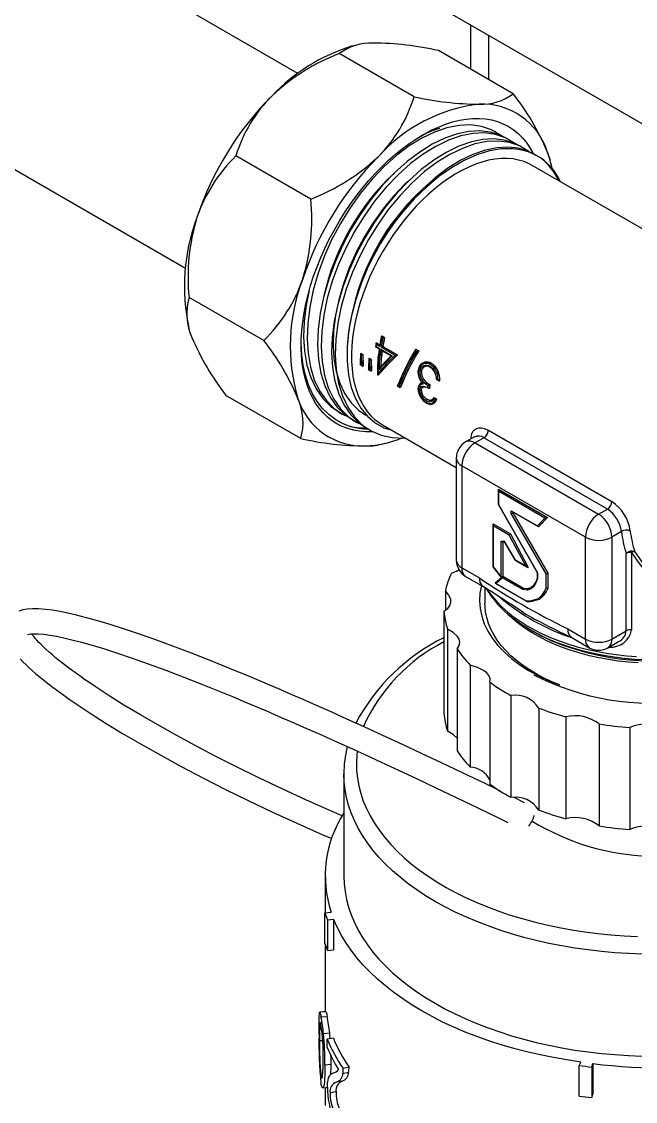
# Model space of a CAD drawing. Header units: millimetres. Extents: x 75 to 2075, y 25 to 1460.
# Drawn here: x 1497 to 1567.2, y 982.8 to 1106.4 of the extents above; entities that cross this region are included whole.
import ezdxf

# ---------------------------------------------------------------- set-up
doc = ezdxf.new("R2010")
doc.units = ezdxf.units.MM
doc.header["$LTSCALE"] = 5

msp = doc.modelspace()

# ---------------------------------------------------------------- linework, layer by layer
at = {"color": 7, "linetype": 'Continuous', "lineweight": 25}
for p, q in [((1528.627, 1100.456), (1492.688, 1121.204)), ((1521.776, 1121.372), (1581.352, 1086.979)), ((1548.384, 1106.011), (1548.384, 1100.954)), ((1535.175, 1103.664), (1534.776, 1103.56)), ((1550.476, 1099.746), (1550.476, 1104.804)), ((1541.918, 1097.787), (1533.363, 1102.726)), ((1553.264, 1098.137), (1544.709, 1103.075)), ((1479.831, 1098.934), (1515.771, 1078.186)), ((1551.256, 1093.759), (1551.178, 1093.804)), ((1552.859, 1092.833), (1552.458, 1093.065)), ((1554.463, 1091.908), (1554.062, 1092.139)), ((1530.098, 1086.083), (1521.543, 1091.022)), ((1556.066, 1090.982), (1555.666, 1091.213)), ((1557.506, 1090.438), (1557.485, 1090.514)), ((1597.624, 1065.574), (1555.444, 1089.924)), ((1524.729, 1069.881), (1516.174, 1074.82)), ((1516.159, 1071.31), (1516.18, 1071.231)), ((1538.332, 1070.144), (1538.197, 1070.223)), ((1538.218, 1070.413), (1538.227, 1070.416)), ((1538.218, 1070.413), (1538.218, 1070.413)), ((1538.218, 1070.413), (1538.535, 1070.23)), ((1538.227, 1070.416), (1538.545, 1070.232)), ((1538.535, 1070.23), (1538.545, 1070.232)), ((1538.535, 1070.23), (1538.535, 1070.23)), ((1537.574, 1069.561), (1537.512, 1069.163)), ((1537.513, 1069.161), (1537.921, 1068.925)), ((1537.562, 1069.197), (1537.97, 1068.961)), ((1538.005, 1069.188), (1537.597, 1069.424)), ((1537.614, 1069.62), (1537.624, 1069.624)), ((1537.614, 1069.62), (1537.614, 1069.62)), ((1537.614, 1069.62), (1537.996, 1069.4)), ((1537.624, 1069.624), (1537.997, 1069.408)), ((1539.736, 1068.189), (1538.141, 1069.11)), ((1538.34, 1069.202), (1538.349, 1069.205)), ((1538.34, 1069.202), (1540.017, 1068.234)), ((1538.349, 1069.205), (1540.026, 1068.237)), ((1535.878, 1068.17), (1535.831, 1068.197)), ((1535.841, 1068.401), (1535.851, 1068.406)), ((1535.841, 1068.401), (1536.062, 1068.274)), ((1535.851, 1068.406), (1536.071, 1068.279)), ((1536.061, 1068.274), (1536.071, 1068.279)), ((1536.071, 1068.279), (1536.095, 1066.982)), ((1536.791, 1067.853), (1536.801, 1067.858)), ((1536.791, 1067.853), (1537.013, 1067.724)), ((1536.801, 1067.858), (1537.023, 1067.729)), ((1538.106, 1068.883), (1539.423, 1068.123)), ((1538.205, 1068.761), (1539.306, 1068.125)), ((1540.017, 1068.234), (1540.026, 1068.237)), ((1542.199, 1068.634), (1542.058, 1068.715)), ((1542.109, 1068.886), (1542.118, 1068.888)), ((1542.109, 1068.886), (1542.443, 1068.693)), ((1542.118, 1068.888), (1542.453, 1068.695)), ((1542.443, 1068.693), (1542.453, 1068.695)), ((1535.731, 1067.135), (1535.99, 1066.986)), ((1535.77, 1067.154), (1535.897, 1067.081)), ((1536.085, 1066.976), (1536.095, 1066.982)), ((1536.683, 1066.586), (1536.942, 1066.436)), ((1536.722, 1066.605), (1536.849, 1066.531)), ((1536.83, 1067.62), (1536.781, 1067.648)), ((1537.013, 1067.724), (1537.023, 1067.729)), ((1537.023, 1067.729), (1537.047, 1066.433)), ((1543.908, 1067.258), (1543.918, 1067.26)), ((1537.037, 1066.427), (1537.047, 1066.433)), ((1537.827, 1065.971), (1537.837, 1065.977)), ((1542.741, 1066.383), (1542.751, 1066.386)), ((1544.487, 1065.442), (1544.773, 1065.277)), ((1544.518, 1065.492), (1544.655, 1065.412)), ((1540.003, 1064.669), (1540.277, 1064.511)), ((1540.065, 1064.675), (1540.206, 1064.594)), ((1540.363, 1064.507), (1540.373, 1064.513)), ((1542.716, 1064.223), (1542.726, 1064.228)), ((1543.667, 1064.392), (1543.677, 1064.397)), ((1543.709, 1064.833), (1543.719, 1064.837)), ((1544.839, 1065.264), (1544.849, 1065.267)), ((1528.955, 1058.672), (1520.4, 1063.611)), ((1543.411, 1063.163), (1543.421, 1063.168)), ((1544.27, 1063.103), (1544.13, 1063.184)), ((1544.166, 1063.373), (1544.176, 1063.379)), ((1544.167, 1063.374), (1544.484, 1063.19)), ((1544.176, 1063.379), (1544.494, 1063.195)), ((1544.484, 1063.19), (1544.494, 1063.195)), ((1533.288, 1061.708), (1533.689, 1061.477)), ((1534.891, 1060.783), (1535.292, 1060.551)), ((1536.495, 1059.857), (1536.896, 1059.625)), ((1538.303, 1060.231), (1546.746, 1055.356)), ((1550.414, 1059.609), (1564.556, 1051.445)), ((1538.488, 1058.083), (1538.889, 1058.188)), ((1548.83, 1058.859), (1547.818, 1058.275)), ((1549.909, 1058.758), (1548.889, 1058.169)), ((1548.889, 1058.169), (1563.031, 1050.005)), ((1564.051, 1050.594), (1549.909, 1058.758)), ((1546.746, 1056.419), (1546.746, 1044.754)), ((1561.516, 1047.38), (1547.374, 1055.544)), ((1547.374, 1055.544), (1547.374, 1043.879)), ((1551.524, 1052.769), (1551.524, 1051.16)), ((1551.562, 1052.853), (1551.572, 1052.858)), ((1551.562, 1052.853), (1557.157, 1049.623)), ((1556.891, 1049.566), (1551.562, 1052.643)), ((1551.562, 1052.643), (1551.562, 1051.138)), ((1551.572, 1052.858), (1557.167, 1049.628)), ((1551.526, 1051.153), (1556.007, 1043.324)), ((1551.562, 1051.138), (1556.043, 1043.309)), ((1563.031, 1050.005), (1564.051, 1050.594)), ((1553.042, 1050.398), (1556.044, 1048.665)), ((1553.042, 1050.105), (1553.042, 1050.398)), ((1557.027, 1043.203), (1553.042, 1050.105)), ((1553.133, 1050.302), (1556.104, 1048.587)), ((1553.224, 1050.25), (1553.224, 1050.149)), ((1553.224, 1050.149), (1553.234, 1050.154)), ((1553.224, 1050.149), (1557.209, 1043.247)), ((1553.234, 1050.244), (1553.234, 1050.154)), ((1553.234, 1050.154), (1557.219, 1043.252)), ((1556.044, 1048.665), (1556.891, 1049.566)), ((1557.157, 1049.623), (1556.182, 1048.585)), ((1557.167, 1049.628), (1556.193, 1048.591)), ((1557.157, 1049.623), (1557.167, 1049.628)), ((1550.928, 1048.814), (1550.928, 1043.983)), ((1550.965, 1048.897), (1550.975, 1048.903)), ((1550.965, 1048.897), (1552.94, 1047.757)), ((1550.965, 1048.687), (1550.965, 1043.972)), ((1552.808, 1047.623), (1550.965, 1048.687)), ((1550.975, 1048.903), (1552.95, 1047.763)), ((1556.182, 1048.585), (1556.193, 1048.591)), ((1565.648, 1048.016), (1564.546, 1047.38)), ((1551.895, 1046.922), (1552.184, 1046.98)), ((1551.895, 1042.801), (1551.895, 1046.922)), ((1552.05, 1046.856), (1552.21, 1046.888)), ((1552.076, 1046.861), (1552.076, 1042.906)), ((1552.087, 1046.863), (1552.087, 1042.912)), ((1552.184, 1046.98), (1553.438, 1044.807)), ((1552.194, 1046.915), (1553.433, 1044.769)), ((1554.684, 1044.088), (1552.808, 1047.623)), ((1552.94, 1047.757), (1552.95, 1047.763)), ((1552.94, 1047.757), (1554.976, 1043.919)), ((1552.95, 1047.763), (1554.986, 1043.925)), ((1561.516, 1035.715), (1561.516, 1047.38)), ((1564.546, 1047.38), (1564.546, 1035.715)), ((1566.188, 1036.663), (1566.188, 1045.524)), ((1566.791, 1045.641), (1566.791, 1036.78)), ((1553.438, 1044.807), (1554.684, 1044.088)), ((1553.438, 1044.764), (1554.853, 1043.947)), ((1547.374, 1043.879), (1549.383, 1042.719)), ((1550.929, 1043.978), (1551.928, 1042.712)), ((1550.965, 1043.972), (1551.991, 1042.672)), ((1554.976, 1043.919), (1554.986, 1043.925)), ((1556.005, 1043.327), (1556.005, 1042.77)), ((1556.043, 1043.309), (1556.043, 1042.707)), ((1557.027, 1041.569), (1557.027, 1043.203)), ((1557.209, 1043.247), (1557.219, 1043.252)), ((1557.209, 1043.247), (1557.209, 1041.548)), ((1557.219, 1043.252), (1557.219, 1041.553)), ((1547.818, 1042.898), (1549.827, 1041.738)), ((1551.904, 1042.742), (1551.2, 1042.135)), ((1551.203, 1042.105), (1554.771, 1040.045)), ((1551.991, 1042.672), (1551.31, 1042.086)), ((1551.31, 1042.086), (1554.729, 1040.112)), ((1554.342, 1041.388), (1551.895, 1042.801)), ((1552.076, 1042.906), (1552.087, 1042.912)), ((1552.076, 1042.906), (1554.415, 1041.556)), ((1552.087, 1042.912), (1554.425, 1041.562)), ((1555.604, 1041.863), (1555.312, 1041.612)), ((1555.875, 1042.329), (1555.597, 1041.851)), ((1555.903, 1042.226), (1555.614, 1041.727)), ((1556.005, 1042.778), (1555.872, 1042.321)), ((1556.043, 1042.707), (1555.903, 1042.226)), ((1545.498, 1041.241), (1545.498, 1039.025)), ((1550.026, 1041.625), (1550.026, 1039.797)), ((1554.872, 1041.331), (1554.342, 1041.388)), ((1554.415, 1041.556), (1554.425, 1041.562)), ((1554.415, 1041.556), (1554.917, 1041.502)), ((1554.425, 1041.562), (1554.927, 1041.508)), ((1555.298, 1041.456), (1554.872, 1041.331)), ((1554.917, 1041.502), (1555.322, 1041.62)), ((1554.917, 1041.502), (1554.927, 1041.508)), ((1554.927, 1041.508), (1555.327, 1041.624)), ((1555.614, 1041.727), (1555.298, 1041.456)), ((1556.148, 1040.372), (1556.371, 1040.58)), ((1556.371, 1040.58), (1556.515, 1040.713)), ((1556.515, 1040.713), (1556.677, 1040.941)), ((1556.681, 1040.663), (1556.534, 1040.527)), ((1556.691, 1040.669), (1556.544, 1040.533)), ((1556.677, 1040.941), (1556.852, 1041.185)), ((1556.847, 1040.895), (1556.681, 1040.663)), ((1556.681, 1040.663), (1556.691, 1040.669)), ((1556.857, 1040.901), (1556.691, 1040.669)), ((1557.024, 1041.143), (1556.847, 1040.895)), ((1556.847, 1040.895), (1556.857, 1040.901)), ((1556.852, 1041.185), (1557.027, 1041.569)), ((1557.034, 1041.149), (1556.857, 1040.901)), ((1557.209, 1041.548), (1557.024, 1041.143)), ((1557.024, 1041.143), (1557.034, 1041.149)), ((1557.219, 1041.553), (1557.034, 1041.149)), ((1557.209, 1041.548), (1557.219, 1041.553)), ((1554.729, 1040.112), (1554.913, 1040.111)), ((1554.802, 1040.036), (1555.003, 1040.035)), ((1554.913, 1040.111), (1555.108, 1040.109)), ((1555.003, 1040.035), (1555.203, 1040.033)), ((1555.108, 1040.109), (1555.318, 1040.149)), ((1555.218, 1040.035), (1555.432, 1040.075)), ((1555.318, 1040.149), (1555.512, 1040.186)), ((1555.432, 1040.075), (1555.629, 1040.112)), ((1555.512, 1040.186), (1556.148, 1040.372)), ((1555.637, 1040.114), (1556.285, 1040.304)), ((1556.534, 1040.527), (1556.304, 1040.312)), ((1556.304, 1040.312), (1556.314, 1040.318)), ((1556.544, 1040.533), (1556.314, 1040.318)), ((1556.534, 1040.527), (1556.544, 1040.533)), ((1545.334, 1038.904), (1545.334, 1027.239)), ((1545.749, 1036.857), (1545.749, 1025.192)), ((1559.507, 1036.875), (1561.516, 1035.715)), ((1555.196, 1036.797), (1555.608, 1036.559)), ((1559.951, 1035.894), (1561.96, 1034.734)), ((1564.546, 1035.715), (1566.188, 1036.663)), ((1546.844, 1034.605), (1546.844, 1022.94)), ((1564.102, 1034.734), (1565.316, 1035.435)), ((1548.335, 1032.732), (1548.335, 1021.067)), ((1550.582, 1030.786), (1550.582, 1019.121)), ((1553.002, 1029.271), (1553.002, 1017.606)), ((1556.18, 1027.82), (1556.18, 1016.155)), ((1559.293, 1026.811), (1559.293, 1015.146)), ((1563.093, 1025.999), (1563.093, 1014.334)), ((1566.593, 1025.594), (1566.593, 1013.929)), ((1533.883, 1020.259), (1533.883, 1008.595)), ((1554.567, 1016.978), (1553.358, 1017.569)), ((1531.74, 1008.595), (1531.74, 1004.391)), ((1531.72, 1004.389), (1532.421, 1004.467)), ((1531.72, 1000.889), (1531.72, 1004.389)), ((1532.022, 1003.567), (1532.718, 1003.66)), ((1532.022, 1003.567), (1532.022, 1000.067)), ((1532.718, 1003.66), (1532.718, 1000.161)), ((1531.74, 1000.83), (1531.74, 993.056)), ((1532.022, 1000.067), (1532.718, 1000.161)), ((1531.269, 992.483), (1531.979, 992.529)), ((1531.559, 990.568), (1532.264, 990.637)), ((1532.688, 990.025), (1531.991, 989.934)), ((1531.991, 988.973), (1531.991, 989.934)), ((1531.472, 989.737), (1531.109, 989.724)), ((1531.72, 986.984), (1532.422, 987.062)), ((1534.478, 986.725), (1533.815, 986.571)), ((1560.816, 986.912), (1560.979, 987.314)), ((1560.816, 983.413), (1560.816, 986.912)), ((1562.239, 986.737), (1562.376, 987.141)), ((1562.239, 986.737), (1562.239, 983.237)), ((1562.376, 987.141), (1562.376, 983.642)), ((1531.46, 985.766), (1531.27, 985.754)), ((1533.704, 985.136), (1533.027, 985.004)), ((1534.432, 986.124), (1533.768, 985.972)), ((1531.74, 984.379), (1531.74, 982.349)), ((1532.997, 983.887), (1532.306, 983.781)), ((1562.239, 983.237), (1562.376, 983.642))]:
    msp.add_line(p, q, dxfattribs=at)
at = {"color": 7, "linetype": 'Continuous', "lineweight": 25, "flags": 128}
for points in [[(1538.217, 1089.778), (1539, 1090.523), (1539.796, 1091.223), (1540.604, 1091.873), (1541.419, 1092.473), (1542.24, 1093.019), (1543.063, 1093.511), (1543.886, 1093.946), (1544.705, 1094.323), (1545.517, 1094.64), (1546.321, 1094.897), (1547.112, 1095.092), (1547.889, 1095.225), (1548.648, 1095.295), (1549.386, 1095.302), (1550.102, 1095.246), (1550.793, 1095.128), (1551.456, 1094.947), (1552.089, 1094.704), (1552.689, 1094.401), (1553.255, 1094.037), (1553.785, 1093.616), (1554.277, 1093.137), (1554.728, 1092.602), (1555.138, 1092.015), (1555.505, 1091.376), (1555.553, 1091.281)], [(1551.84, 1093.362), (1551.768, 1093.426), (1550.766, 1094.012), (1549.64, 1094.396), (1548.4, 1094.566), (1547.068, 1094.511), (1545.671, 1094.231), (1544.238, 1093.734), (1542.796, 1093.036), (1541.363, 1092.151), (1539.921, 1091.066), (1538.494, 1089.79), (1537.112, 1088.344), (1535.803, 1086.757), (1534.591, 1085.062), (1533.498, 1083.296), (1532.526, 1081.47), (1531.669, 1079.563), (1530.947, 1077.609), (1530.379, 1075.646), (1529.977, 1073.713), (1529.745, 1071.849), (1529.682, 1070.088), (1529.784, 1068.425), (1530.058, 1066.852), (1530.504, 1065.404), (1531.116, 1064.115), (1531.883, 1063.009), (1532.787, 1062.105), (1533.803, 1061.412), (1534.306, 1061.195)], [(1552.449, 1093.048), (1551.718, 1093.425), (1550.633, 1093.747), (1549.452, 1093.877), (1548.191, 1093.806), (1546.874, 1093.537), (1545.44, 1093.039), (1543.999, 1092.341), (1542.566, 1091.457), (1541.124, 1090.372), (1539.697, 1089.096), (1538.315, 1087.65), (1537.006, 1086.063), (1535.794, 1084.367), (1534.701, 1082.601), (1533.729, 1080.775), (1532.872, 1078.869), (1532.15, 1076.914), (1531.582, 1074.951), (1531.18, 1073.019), (1530.948, 1071.155), (1530.884, 1069.394), (1530.987, 1067.73), (1531.26, 1066.157), (1531.706, 1064.71), (1532.319, 1063.421), (1533.086, 1062.315), (1533.989, 1061.411), (1534.897, 1060.792)], [(1553.444, 1092.436), (1553.372, 1092.501), (1552.37, 1093.086), (1551.243, 1093.47), (1550.003, 1093.64), (1548.672, 1093.585), (1547.275, 1093.305), (1545.841, 1092.808), (1544.4, 1092.11), (1542.967, 1091.225), (1541.525, 1090.14), (1540.098, 1088.864), (1538.716, 1087.419), (1537.406, 1085.831), (1536.195, 1084.136), (1535.102, 1082.37), (1534.13, 1080.544), (1533.273, 1078.637), (1532.551, 1076.683), (1531.983, 1074.72), (1531.58, 1072.788), (1531.348, 1070.924), (1531.285, 1069.162), (1531.388, 1067.499), (1531.661, 1065.926), (1532.107, 1064.479), (1532.72, 1063.189), (1533.487, 1062.083), (1534.39, 1061.179), (1535.407, 1060.487), (1535.91, 1060.269)], [(1554.053, 1092.122), (1553.321, 1092.499), (1552.237, 1092.821), (1551.055, 1092.951), (1549.795, 1092.881), (1548.478, 1092.611), (1547.044, 1092.114), (1545.603, 1091.416), (1544.17, 1090.531), (1542.728, 1089.446), (1541.301, 1088.17), (1539.919, 1086.724), (1538.609, 1085.137), (1537.398, 1083.442), (1536.305, 1081.675), (1535.333, 1079.85), (1534.475, 1077.943), (1533.754, 1075.989), (1533.186, 1074.026), (1532.783, 1072.093), (1532.551, 1070.229), (1532.488, 1068.468), (1532.59, 1066.805), (1532.864, 1065.231), (1533.31, 1063.784), (1533.923, 1062.495), (1534.69, 1061.389), (1535.593, 1060.485), (1536.501, 1059.866)], [(1555.047, 1091.51), (1554.975, 1091.575), (1553.973, 1092.16), (1552.847, 1092.544), (1551.607, 1092.714), (1550.276, 1092.659), (1548.879, 1092.379), (1547.445, 1091.882), (1546.004, 1091.184), (1544.571, 1090.3), (1543.128, 1089.214), (1541.702, 1087.939), (1540.319, 1086.493), (1539.01, 1084.905), (1537.799, 1083.21), (1536.705, 1081.444), (1535.734, 1079.618), (1534.876, 1077.711), (1534.155, 1075.757), (1533.587, 1073.794), (1533.184, 1071.862), (1532.952, 1069.998), (1532.889, 1068.237), (1532.991, 1066.573), (1533.265, 1065), (1533.711, 1063.553), (1534.324, 1062.264), (1535.091, 1061.158), (1535.994, 1060.254), (1537.01, 1059.561), (1538.147, 1059.07), (1539.406, 1058.786), (1540.767, 1058.723), (1540.891, 1058.737)], [(1555.656, 1091.197), (1554.925, 1091.574), (1553.841, 1091.896), (1552.659, 1092.025), (1551.398, 1091.955), (1550.081, 1091.685), (1548.648, 1091.188), (1547.206, 1090.49), (1545.773, 1089.605), (1544.331, 1088.52), (1542.904, 1087.244), (1541.522, 1085.799), (1540.213, 1084.211), (1539.001, 1082.516), (1538.026, 1080.953)], [(1556.384, 1090.785), (1555.82, 1091.117), (1555.007, 1091.468), (1554.137, 1091.706), (1553.218, 1091.829), (1551.907, 1091.81), (1550.528, 1091.58), (1549.108, 1091.144), (1547.66, 1090.503), (1546.197, 1089.665), (1544.747, 1088.647), (1543.324, 1087.456), (1541.941, 1086.106), (1540.625, 1084.621), (1539.709, 1083.453), (1538.839, 1082.226), (1538.026, 1080.953)], [(1557.483, 1090.513), (1557.469, 1090.572), (1557.161, 1091.503)], [(1555.444, 1089.924), (1555.082, 1090.116), (1554.497, 1090.361), (1553.882, 1090.544), (1553.238, 1090.665), (1552.568, 1090.722), (1551.875, 1090.715), (1551.162, 1090.646), (1550.432, 1090.513), (1549.687, 1090.317), (1548.93, 1090.06), (1548.166, 1089.741), (1547.396, 1089.364), (1546.624, 1088.928), (1545.852, 1088.436), (1545.086, 1087.89), (1544.326, 1087.292), (1543.577, 1086.644), (1542.841, 1085.95), (1542.121, 1085.211), (1541.421, 1084.431), (1540.742, 1083.614), (1540.089, 1082.761), (1539.463, 1081.878), (1538.868, 1080.967), (1538.304, 1080.032), (1537.776, 1079.076), (1537.284, 1078.105), (1536.832, 1077.121), (1536.42, 1076.13), (1536.05, 1075.133), (1535.725, 1074.137), (1535.444, 1073.144), (1535.21, 1072.16), (1535.024, 1071.187), (1534.885, 1070.229), (1534.795, 1069.292), (1534.754, 1068.378), (1534.762, 1067.491), (1534.82, 1066.635), (1534.926, 1065.813), (1535.081, 1065.029), (1535.283, 1064.286), (1535.533, 1063.586), (1535.829, 1062.933), (1536.169, 1062.329), (1536.553, 1061.777), (1536.979, 1061.279), (1537.444, 1060.837), (1537.949, 1060.453), (1538.303, 1060.231)], [(1537.193, 1059.458), (1537.139, 1059.455), (1536.4, 1059.448), (1535.684, 1059.504), (1534.993, 1059.622), (1534.33, 1059.803), (1533.698, 1060.046), (1533.097, 1060.349), (1532.531, 1060.713), (1532.001, 1061.134), (1531.51, 1061.613), (1531.058, 1062.147), (1530.648, 1062.735), (1530.282, 1063.374), (1529.959, 1064.063), (1529.682, 1064.798), (1529.451, 1065.577), (1529.267, 1066.398), (1529.132, 1067.257), (1529.044, 1068.152), (1529.006, 1069.079), (1529.016, 1070.035), (1529.075, 1071.017), (1529.182, 1072.022), (1529.338, 1073.045), (1529.541, 1074.084), (1529.791, 1075.134), (1530.087, 1076.192), (1530.428, 1077.254), (1530.813, 1078.316), (1531.24, 1079.375), (1531.708, 1080.427), (1532.216, 1081.469), (1532.761, 1082.496), (1533.341, 1083.505), (1533.955, 1084.492), (1534.601, 1085.455), (1535.276, 1086.389), (1535.977, 1087.292), (1536.703, 1088.159), (1537.45, 1088.989), (1538.217, 1089.778)], [(1541.265, 1088.132), (1540.857, 1087.766), (1539.569, 1086.416), (1538.349, 1084.934), (1537.22, 1083.351), (1536.202, 1081.701), (1535.297, 1079.996), (1534.499, 1078.216), (1533.828, 1076.391), (1533.3, 1074.558), (1532.926, 1072.754), (1532.711, 1071.013), (1532.654, 1069.369), (1532.752, 1067.815), (1533.009, 1066.346), (1533.427, 1064.994), (1534.001, 1063.79), (1534.719, 1062.757), (1535.564, 1061.912), (1536.412, 1061.334)], [(1538.026, 1080.953), (1537.299, 1079.628), (1536.639, 1078.275), (1535.869, 1076.43), (1535.238, 1074.57), (1534.756, 1072.729), (1534.43, 1070.926), (1534.263, 1069.176), (1534.256, 1067.514), (1534.416, 1065.958), (1534.738, 1064.523), (1535.218, 1063.238), (1535.834, 1062.145), (1536.588, 1061.215), (1537.466, 1060.467), (1538.464, 1059.911), (1539.359, 1059.621)], [(1529.92, 1075.597), (1529.576, 1073.945), (1529.344, 1072.081), (1529.281, 1070.32), (1529.383, 1068.656), (1529.657, 1067.083), (1530.103, 1065.636), (1530.715, 1064.346), (1531.483, 1063.241), (1532.386, 1062.337), (1533.294, 1061.718)], [(1538.178, 1070.361), (1538.086, 1069.909), (1537.983, 1069.326)], [(1538.197, 1070.223), (1538.196, 1070.225), (1538.179, 1070.281), (1538.175, 1070.342), (1538.183, 1070.38), (1538.197, 1070.401), (1538.218, 1070.413)], [(1536.729, 1059.722), (1536.142, 1059.751), (1535.404, 1059.855), (1534.694, 1060.027), (1533.79, 1060.363), (1532.95, 1060.817), (1532.156, 1061.404), (1531.442, 1062.108), (1530.829, 1062.9), (1530.299, 1063.795), (1529.844, 1064.815), (1529.485, 1065.929), (1529.232, 1067.081), (1529.072, 1068.303), (1529.01, 1069.533)], [(1537.597, 1069.424), (1537.596, 1069.426), (1537.578, 1069.482), (1537.572, 1069.544), (1537.58, 1069.584), (1537.593, 1069.607), (1537.614, 1069.62)], [(1535.841, 1068.401), (1535.82, 1068.383), (1535.806, 1068.357), (1535.8, 1068.314), (1535.81, 1068.251), (1535.83, 1068.199), (1535.831, 1068.197)], [(1536.791, 1067.853), (1536.77, 1067.835), (1536.756, 1067.809), (1536.75, 1067.766), (1536.759, 1067.703), (1536.78, 1067.651), (1536.781, 1067.648)], [(1540.026, 1068.237), (1538.85, 1067.069), (1537.837, 1065.977)], [(1542.058, 1068.715), (1542.057, 1068.718), (1542.051, 1068.777), (1542.056, 1068.821), (1542.068, 1068.853), (1542.085, 1068.875), (1542.109, 1068.886)], [(1535.732, 1067.136), (1535.731, 1067.135), (1535.744, 1067.141), (1535.769, 1067.154), (1535.77, 1067.154)], [(1535.897, 1067.081), (1535.899, 1067.079), (1535.936, 1067.029), (1535.988, 1066.987), (1536.029, 1066.97), (1536.058, 1066.968), (1536.085, 1066.976)], [(1536.684, 1066.587), (1536.683, 1066.586), (1536.695, 1066.591), (1536.721, 1066.604), (1536.722, 1066.605)], [(1536.849, 1066.531), (1536.851, 1066.529), (1536.888, 1066.48), (1536.939, 1066.438), (1536.981, 1066.42), (1537.01, 1066.418), (1537.037, 1066.427)], [(1543.177, 1066.919), (1542.951, 1066.801), (1542.815, 1066.624), (1542.741, 1066.383), (1542.741, 1066.383), (1542.741, 1066.383)], [(1543.11, 1067.398), (1543.201, 1067.423), (1543.419, 1067.427), (1543.648, 1067.377), (1543.854, 1067.286), (1543.908, 1067.258), (1543.908, 1067.258), (1543.908, 1067.258)], [(1543.211, 1066.932), (1543.202, 1066.932), (1543.177, 1066.919)], [(1543.766, 1066.807), (1543.751, 1066.818), (1543.74, 1066.85), (1543.743, 1066.892)], [(1542.42, 1066.447), (1542.392, 1066.468), (1542.381, 1066.491), (1542.384, 1066.497)], [(1542.515, 1065.623), (1542.492, 1065.615), (1542.487, 1065.614)], [(1544.31, 1066.216), (1544.316, 1066.227), (1544.338, 1066.245)], [(1544.518, 1065.492), (1544.516, 1065.49), (1544.513, 1065.487), (1544.491, 1065.464), (1544.484, 1065.449), (1544.487, 1065.443)], [(1540.029, 1064.7), (1540.011, 1064.688), (1540.002, 1064.679), (1540.001, 1064.671), (1540.021, 1064.668), (1540.063, 1064.675), (1540.065, 1064.675)], [(1540.363, 1064.507), (1540.334, 1064.497), (1540.303, 1064.5), (1540.272, 1064.514), (1540.239, 1064.542), (1540.207, 1064.591), (1540.206, 1064.594)], [(1542.399, 1064.313), (1542.371, 1064.335), (1542.362, 1064.361), (1542.363, 1064.364)], [(1542.535, 1064.234), (1542.597, 1064.468), (1542.743, 1064.611), (1542.968, 1064.658), (1543.386, 1064.562), (1543.495, 1064.51)], [(1542.908, 1064.543), (1542.89, 1064.539), (1542.767, 1064.42), (1542.72, 1064.261), (1542.716, 1064.223), (1542.716, 1064.223), (1542.716, 1064.223)], [(1542.725, 1064.987), (1542.795, 1065.022), (1542.857, 1065.039), (1542.872, 1065.042), (1542.872, 1065.042), (1542.872, 1065.042)], [(1542.728, 1064.995), (1542.786, 1065.021), (1542.882, 1065.047)], [(1543.667, 1064.392), (1543.64, 1064.387), (1543.612, 1064.393), (1543.573, 1064.414), (1543.527, 1064.46), (1543.496, 1064.508), (1543.495, 1064.51)], [(1543.324, 1062.794), (1543.552, 1062.69), (1543.828, 1062.66), (1544.055, 1062.759), (1544.221, 1062.983), (1544.27, 1063.103)], [(1543.411, 1063.163), (1543.411, 1063.163), (1543.65, 1063.063), (1543.862, 1063.062), (1543.925, 1063.102)], [(1543.421, 1063.168), (1543.664, 1063.068), (1543.883, 1063.071), (1543.933, 1063.106)], [(1544.494, 1063.195), (1544.352, 1062.853), (1544.158, 1062.678)], [(1543.324, 1062.794), (1543.332, 1062.757), (1543.353, 1062.735)], [(1544.129, 1062.652), (1544.118, 1062.642), (1544.1, 1062.64)], [(1548.47, 1058.651), (1548.465, 1058.916), (1548.523, 1059.215), (1548.644, 1059.469), (1548.821, 1059.669), (1549.05, 1059.807), (1549.319, 1059.88), (1549.624, 1059.883), (1549.949, 1059.816), (1550.414, 1059.609)], [(1546.199, 1043.261), (1546.777, 1043.488), (1547.072, 1043.674)], [(1549.625, 1041.855), (1549.622, 1041.846), (1549.457, 1040.967), (1549.408, 1040.089), (1549.473, 1039.206), (1549.653, 1038.334), (1549.951, 1037.467), (1550.36, 1036.62), (1550.884, 1035.79), (1551.512, 1034.99), (1552.249, 1034.215), (1553.081, 1033.479), (1554.014, 1032.779), (1555.012, 1032.137), (1556.098, 1031.536), (1557.281, 1030.976), (1558.546, 1030.469)], [(1551.895, 1042.801), (1551.912, 1042.811), (1551.931, 1042.822), (1551.952, 1042.834), (1551.974, 1042.847), (1551.997, 1042.86), (1552.019, 1042.873), (1552.04, 1042.885), (1552.059, 1042.896), (1552.076, 1042.906)], [(1545.334, 1038.904), (1545.763, 1039.222), (1546.025, 1039.554), (1546.141, 1039.892), (1546.13, 1040.232), (1545.906, 1040.754), (1545.498, 1041.241)], [(1550.261, 1041.467), (1550.399, 1041.253), (1550.857, 1040.622), (1551.377, 1040.007), (1551.957, 1039.41), (1552.596, 1038.834), (1553.292, 1038.279), (1554.041, 1037.749), (1554.843, 1037.245), (1555.693, 1036.768), (1556.59, 1036.32), (1557.53, 1035.902), (1558.509, 1035.517), (1559.526, 1035.165), (1560.576, 1034.847), (1561.656, 1034.565), (1562.763, 1034.319), (1563.892, 1034.11), (1565.04, 1033.939), (1566.203, 1033.807), (1567.378, 1033.714)], [(1558.548, 1030.471), (1557.614, 1030.864), (1556.722, 1031.287), (1555.875, 1031.741), (1555.076, 1032.222), (1554.327, 1032.73), (1553.631, 1033.262), (1552.991, 1033.818), (1552.409, 1034.394), (1551.887, 1034.988), (1551.426, 1035.6), (1551.029, 1036.226), (1550.696, 1036.865), (1550.429, 1037.514), (1550.229, 1038.171), (1550.097, 1038.833), (1550.032, 1039.499), (1550.026, 1039.797)], [(1551.818, 1018.317), (1550.042, 1019.177), (1547.458, 1020.417), (1545.038, 1021.568), (1542.772, 1022.636), (1540.654, 1023.626), (1538.336, 1024.698), (1536.201, 1025.676), (1534.238, 1026.566), (1532.437, 1027.374), (1530.761, 1028.118), (1529.234, 1028.789), (1527.849, 1029.393), (1526.596, 1029.933), (1525.423, 1030.434), (1523.092, 1031.416), (1520.735, 1032.388), (1518.586, 1033.253), (1516.447, 1034.092), (1514.336, 1034.896), (1512.279, 1035.651), (1510.29, 1036.35), (1508.694, 1036.886), (1507.161, 1037.375), (1505.724, 1037.806), (1504.443, 1038.163), (1503.306, 1038.454), (1502.3, 1038.685), (1501.41, 1038.865), (1500.562, 1039.009), (1499.736, 1039.115), (1498.95, 1039.175), (1498.253, 1039.183), (1497.651, 1039.139), (1497.173, 1039.057), (1496.713, 1038.924)], [(1567.571, 1032.983), (1566.421, 1033.072), (1565.282, 1033.2), (1564.159, 1033.367), (1563.055, 1033.572), (1561.974, 1033.814), (1560.919, 1034.093), (1559.895, 1034.408), (1558.905, 1034.757), (1557.953, 1035.139), (1557.042, 1035.553), (1556.174, 1035.998), (1555.354, 1036.471), (1554.584, 1036.972), (1553.866, 1037.498), (1553.204, 1038.048), (1552.676, 1038.543)], [(1546.844, 1034.605), (1547.082, 1034.984), (1547.154, 1035.346), (1547.082, 1035.689), (1546.89, 1036.01), (1546.397, 1036.466), (1545.749, 1036.857)], [(1497.679, 1036.236), (1497.676, 1036.234), (1497.745, 1036.257), (1497.873, 1036.286), (1498.058, 1036.31), (1498.41, 1036.329), (1498.916, 1036.317), (1499.557, 1036.261), (1500.261, 1036.164), (1501.013, 1036.032), (1501.835, 1035.862), (1502.783, 1035.64), (1503.869, 1035.359), (1505.108, 1035.01), (1506.506, 1034.587), (1507.996, 1034.108), (1509.554, 1033.582), (1511.501, 1032.894), (1513.52, 1032.15), (1515.596, 1031.358), (1517.699, 1030.531), (1519.814, 1029.678), (1521.134, 1029.135), (1522.449, 1028.588), (1523.755, 1028.038), (1525.049, 1027.487), (1526.386, 1026.912), (1527.882, 1026.262), (1529.549, 1025.53), (1531.398, 1024.709), (1532.905, 1024.033), (1534.526, 1023.299), (1536.267, 1022.505), (1538.134, 1021.645), (1540.134, 1020.716), (1542.273, 1019.713), (1544.425, 1018.696), (1546.714, 1017.605), (1549.147, 1016.436), (1551.731, 1015.184), (1552.66, 1014.73)], [(1533.681, 1015.495), (1532.553, 1015.978), (1529.614, 1017.283), (1526.812, 1018.571), (1524.141, 1019.84), (1521.595, 1021.091), (1519.174, 1022.32), (1516.878, 1023.524), (1514.685, 1024.713), (1512.594, 1025.885), (1510.611, 1027.037), (1508.729, 1028.171), (1507.032, 1029.236), (1505.418, 1030.291), (1504.81, 1030.701), (1504.219, 1031.109), (1503.666, 1031.498), (1503.182, 1031.845), (1502.755, 1032.158), (1502.391, 1032.429), (1502.085, 1032.661), (1501.831, 1032.856), (1501.562, 1033.067), (1501.24, 1033.323), (1500.872, 1033.624), (1500.538, 1033.903), (1500.186, 1034.207), (1499.829, 1034.527), (1499.512, 1034.824), (1499.239, 1035.091), (1499.004, 1035.33), (1498.774, 1035.579), (1498.587, 1035.793), (1498.438, 1035.975), (1498.316, 1036.133), (1498.211, 1036.28), (1498.186, 1036.317)], [(1496.837, 1033.465), (1497.163, 1033.127), (1497.543, 1032.754), (1497.885, 1032.434), (1498.26, 1032.097), (1498.627, 1031.778), (1498.974, 1031.486), (1499.359, 1031.169), (1499.7, 1030.897), (1499.988, 1030.67), (1500.233, 1030.481), (1500.513, 1030.267), (1500.843, 1030.019), (1501.301, 1029.68), (1501.841, 1029.289), (1502.471, 1028.844), (1503.159, 1028.369), (1504.877, 1027.225), (1506.688, 1026.074), (1508.575, 1024.923), (1510.693, 1023.681), (1512.931, 1022.418), (1515.283, 1021.137), (1517.747, 1019.841), (1520.348, 1018.52), (1522.939, 1017.248), (1525.655, 1015.958), (1528.5, 1014.651), (1531.483, 1013.328), (1532.512, 1012.888)], [(1550.582, 1030.786), (1550.604, 1031.189), (1550.479, 1031.546), (1550.228, 1031.859), (1549.873, 1032.13), (1549.16, 1032.477), (1548.335, 1032.732)], [(1546.844, 1024.388), (1546.397, 1024.802), (1545.749, 1025.192)], [(1535.405, 1022.887), (1535.356, 1022.437), (1535.312, 1021.555), (1535.336, 1020.673), (1535.428, 1019.793), (1535.588, 1018.916), (1535.816, 1018.044), (1536.11, 1017.178), (1536.471, 1016.321), (1536.898, 1015.475), (1537.39, 1014.64), (1537.945, 1013.818), (1538.564, 1013.012), (1539.244, 1012.222), (1539.984, 1011.451), (1540.783, 1010.699), (1541.64, 1009.969), (1542.552, 1009.261), (1543.517, 1008.578), (1544.534, 1007.92), (1545.602, 1007.289), (1546.716, 1006.685), (1547.876, 1006.112), (1549.08, 1005.568), (1550.324, 1005.056), (1551.606, 1004.577), (1552.924, 1004.131), (1554.275, 1003.72), (1555.657, 1003.343), (1557.066, 1003.003), (1558.5, 1002.699), (1559.956, 1002.432), (1561.431, 1002.203), (1562.923, 1002.012), (1564.428, 1001.859), (1565.943, 1001.746), (1567.465, 1001.671)], [(1568.005, 999.662), (1566.45, 999.722), (1564.902, 999.821), (1563.362, 999.959), (1561.834, 1000.135), (1560.321, 1000.35), (1558.825, 1000.602), (1557.35, 1000.892), (1555.898, 1001.219), (1554.473, 1001.582), (1553.076, 1001.981), (1551.71, 1002.414), (1550.379, 1002.881), (1549.084, 1003.382), (1547.829, 1003.915), (1546.614, 1004.478), (1545.444, 1005.072), (1544.319, 1005.695), (1543.243, 1006.345), (1542.216, 1007.022), (1541.242, 1007.724), (1540.322, 1008.45), (1539.458, 1009.198), (1538.651, 1009.968), (1537.902, 1010.757), (1537.215, 1011.564), (1536.588, 1012.388), (1536.025, 1013.226), (1535.526, 1014.078), (1535.091, 1014.942), (1534.722, 1015.816), (1534.419, 1016.699), (1534.184, 1017.588), (1534.016, 1018.482), (1533.915, 1019.38), (1533.883, 1020.263)], [(1533.883, 1008.595), (1533.915, 1007.715), (1534.016, 1006.817), (1534.184, 1005.923), (1534.419, 1005.034), (1534.722, 1004.151), (1535.091, 1003.277), (1535.526, 1002.414), (1536.025, 1001.561), (1536.588, 1000.723), (1537.215, 999.899), (1537.902, 999.092), (1538.651, 998.303), (1539.458, 997.533), (1540.322, 996.785), (1541.242, 996.059), (1542.216, 995.357), (1543.243, 994.68), (1544.319, 994.03), (1545.444, 993.407), (1546.614, 992.813), (1547.829, 992.25), (1549.084, 991.717), (1550.379, 991.217), (1551.71, 990.749), (1553.076, 990.316), (1554.473, 989.917), (1555.898, 989.554), (1557.35, 989.227), (1558.825, 988.937), (1560.321, 988.685), (1561.834, 988.47), (1563.362, 988.294), (1564.902, 988.156), (1566.45, 988.057), (1568.005, 987.998)], [(1560.979, 987.314), (1559.409, 987.546), (1557.857, 987.817), (1556.327, 988.127), (1554.821, 988.473), (1553.343, 988.857), (1551.894, 989.277), (1550.478, 989.732), (1549.097, 990.222), (1547.753, 990.745), (1546.449, 991.301), (1545.188, 991.889), (1543.972, 992.508), (1542.802, 993.156), (1541.682, 993.832), (1540.613, 994.536), (1539.597, 995.265), (1538.636, 996.018), (1537.732, 996.795), (1536.886, 997.593), (1536.1, 998.412), (1535.376, 999.249), (1534.714, 1000.103), (1534.117, 1000.973), (1533.584, 1001.857), (1533.117, 1002.753), (1532.718, 1003.66)], [(1531.049, 990.417), (1531.049, 990.732), (1531.05, 991.04), (1531.051, 991.352), (1531.052, 991.63), (1531.056, 992.012), (1531.061, 992.333), (1531.07, 992.62), (1531.079, 992.8), (1531.091, 992.933), (1531.108, 993.014), (1531.129, 993.029), (1531.156, 992.976), (1531.189, 992.861), (1531.214, 992.754), (1531.24, 992.628), (1531.269, 992.483)], [(1531.836, 993.06), (1531.48, 993.046), (1531.123, 993.031)], [(1531.837, 993.055), (1531.841, 993.059), (1531.868, 993.01), (1531.9, 992.899), (1531.924, 992.795), (1531.951, 992.672), (1531.979, 992.529)], [(1531.269, 991.619), (1531.248, 991.719), (1531.229, 991.796), (1531.211, 991.852), (1531.187, 991.89), (1531.167, 991.876), (1531.139, 991.721), (1531.131, 991.592), (1531.124, 991.411), (1531.118, 991.145), (1531.113, 990.807), (1531.111, 990.442), (1531.11, 990.109), (1531.109, 989.724)], [(1531.72, 986.984), (1531.719, 986.669), (1531.716, 986.36), (1531.711, 986.062), (1531.702, 985.77), (1531.685, 985.395), (1531.661, 985.06), (1531.629, 984.774), (1531.597, 984.593), (1531.56, 984.458), (1531.516, 984.375), (1531.468, 984.358), (1531.417, 984.406), (1531.365, 984.521), (1531.332, 984.627), (1531.3, 984.752), (1531.269, 984.897)], [(1531.27, 985.754), (1531.291, 985.657), (1531.313, 985.578), (1531.356, 985.484), (1531.396, 985.48), (1531.43, 985.556)], [(1532.018, 984.444), (1532.021, 984.675), (1532.032, 984.886), (1532.049, 985.075), (1532.073, 985.243), (1532.136, 985.504), (1532.223, 985.703), (1532.279, 985.787), (1532.339, 985.852), (1532.408, 985.912), (1532.474, 985.959), (1532.542, 986), (1532.599, 986.03), (1532.687, 986.071)], [(1531.484, 984.356), (1531.835, 984.388), (1532.018, 984.404)]]:
    msp.add_lwpolyline(points, dxfattribs=at)
at = {"color": 7, "linetype": 'Continuous', "lineweight": 25}
for centre, radius, start, end in [((1536.978, 1097.933), 6.003, 87.38107, 127.03087), ((1536.905, 1067.945), 35.987, 77.47574, 89.44716), ((1541.005, 1083.374), 21.125, 107.14835, 136.54504), ((1541.812, 1080.698), 23.592, 110.98574, 133.17507), ((1551.146, 1072.587), 35.916, 135.18107, 161.5557), ((1537.175, 1086.326), 16.322, 134.8225, 163.28098), ((1526.155, 1102.561), 16.47, 314.95344, 343.15005), ((1549.722, 1132.917), 35.987, 257.47574, 269.44716), ((1549.649, 1102.929), 6.003, 267.38107, 307.03087), ((1529.709, 1079.84), 29.827, 23.0182, 37.83901), ((1551.587, 1078.535), 18.53, 96.85881, 138.11877), ((1549.718, 1089.127), 7.813, 17.70071, 92.52109), ((1547.697, 1084.234), 10.331, 106.02073, 119.45789), ((1545, 1086.975), 12.976, 11.5131, 20.41991), ((1534.076, 1078.156), 17.961, 134.24758, 161.17818), ((1563.268, 1065.589), 35.916, 135.18107, 161.5557), ((1521.66, 1108.093), 23.572, 290.97619, 313.18462), ((1552.494, 1085.6), 6.481, 23.63801, 53.11855), ((1552.94, 1085.649), 6.184, 23.24578, 56.15514), ((1558.498, 1068.908), 27.583, 133.07267, 167.25089), ((1561.227, 1067.387), 27.016, 132.80965, 175.4842), ((1507.051, 1083.748), 23.165, 342.94122, 5.78539), ((1538.04, 1076.077), 22.395, 159.41475, 192.28941), ((1539.221, 1077.155), 23.165, 162.94122, 185.78539), ((1512.196, 1082.747), 17.961, 314.24758, 341.17818), ((1548.914, 1069.266), 21.163, 158.7019, 196.52308), ((1522.46, 1072.974), 6.551, 163.63023, 204.61423), ((1544.001, 1081.934), 29.878, 203.03105, 217.82617), ((1559.852, 1065.682), 22.126, 168.15696, 170.88081), ((1538.826, 1069.254), 1.018, 106.62951, 119.05162), ((1560.181, 1065.574), 22.141, 167.8619, 170.57105), ((1560.172, 1065.581), 22.122, 167.8619, 170.57105), ((1502.807, 1052.543), 27.95, 22.51749, 38.33972), ((1537.615, 1069.073), 0.134, 113.17614, 138.93864), ((1558.457, 1066.082), 21.126, 170.8969, 171.5199), ((1538.215, 1069.293), 0.234, 171.73533, 206.45115), ((1559.987, 1065.603), 22.126, 168.15696, 170.88081), ((1538.799, 1067.943), 1.34, 110.05663, 119.41109), ((1538.348, 1069.175), 0.0277, 108.0462, 108.77345), ((1548.42, 1067.007), 12.688, 174.01835, 179.41886), ((1552.34, 1066.706), 16.576, 174.84238, 178.4517), ((1553.028, 1067.936), 17.152, 179.22059, 182.85912), ((1537.204, 1066.043), 2.507, 117.13734, 121.96031), ((1553.135, 1067.939), 17.077, 178.87787, 183.2331), ((1549.38, 1066.48), 12.695, 174.1184, 179.52001), ((1555.799, 1066.254), 18.077, 171.49616, 180.95503), ((1556.261, 1066.175), 18.502, 171.33857, 180.13742), ((1566.875, 1040.146), 39.025, 134.06189, 138.25301), ((1566.872, 1040.052), 38.928, 133.61958, 138.25507), ((1556.837, 1066.051), 18.944, 171.4017, 178.50782), ((1566.81, 1040.158), 39.141, 134.40238, 137.61443), ((1538.037, 1068.814), 0.162, 114.33484, 135.53707), ((1557.091, 1066.025), 19.018, 171.76091, 177.40313), ((1566.433, 1040.323), 38.843, 134.31203, 136.85384), ((1557.067, 1066.032), 18.984, 171.85713, 177.40443), ((1538.347, 1068.981), 0.26, 202.04843, 237.10634), ((1539.372, 1068.422), 0.304, 257.52438, 279.71965), ((1539.66, 1069.583), 1.396, 273.14518, 284.81213), ((1560.822, 1056.978), 22.181, 147.52952, 159.62737), ((1560.846, 1056.936), 22.175, 147.91227, 159.57269), ((1560.929, 1056.882), 22.111, 147.89536, 159.58959), ((1560.836, 1056.944), 21.825, 147.43037, 159.72652), ((1561.018, 1056.855), 22.019, 147.47273, 159.64948), ((1543.467, 1063.971), 4.832, 102.23082, 105.20706), ((1553.303, 1066.186), 16.587, 174.94214, 178.55226), ((1553.98, 1067.387), 17.152, 179.22059, 182.85912), ((1538.156, 1065.494), 2.507, 117.13734, 121.96031), ((1554.087, 1067.39), 17.077, 178.87787, 183.2331), ((1538.562, 1066.395), 0.68, 133.69374, 167.32601), ((1543.412, 1066.411), 1.032, 107.03121, 175.26468), ((1543.303, 1066.385), 0.886, 56.03061, 175.98405), ((1543.287, 1066.321), 0.731, 51.40392, 173.28129), ((1543.309, 1066.376), 0.558, 102.71398, 178.9767), ((1543.364, 1066.442), 0.988, 55.8763, 104.4034), ((1543.333, 1066.162), 0.774, 55.92078, 99.25707), ((1542.993, 1065.604), 1.49, 25.48182, 59.80343), ((1543.133, 1065.669), 1.296, 24.87943, 60.95161), ((1543.975, 1067.092), 0.179, 111.79078, 171.29552), ((1542.747, 1065.522), 1.911, 356.69447, 56.65264), ((1542.713, 1065.486), 2.138, 354.03735, 55.99707), ((1542.715, 1065.484), 2.145, 354.18842, 55.89632), ((1538.405, 1065.913), 0.682, 161.40044, 176.8303), ((1537.742, 1066.131), 0.181, 264.366, 297.71074), ((1544.046, 1066.241), 1.68, 171.39006, 201.93529), ((1544.055, 1066.219), 1.651, 172.07692, 201.15839), ((1544.445, 1066.359), 2.096, 200.83568, 221.10074), ((1544.515, 1066.392), 2.143, 201.04549, 223.61471), ((1544.307, 1066.302), 1.749, 176.58775, 243.1457), ((1542.679, 1066.61), 0.236, 239.96308, 285.2), ((1544.438, 1066.366), 1.698, 179.42382, 244.55648), ((1544.389, 1066.333), 1.639, 178.12652, 245.86197), ((1542.25, 1065.347), 2.236, 2.57948, 22.87013), ((1542.288, 1065.359), 2.234, 3.41428, 23.37636), ((1544.866, 1065.484), 0.222, 198.97064, 263.12041), ((1543.056, 1064.38), 0.694, 118.68478, 181.31106), ((1544.313, 1064.437), 1.952, 182.2202, 240.4461), ((1542.991, 1064.324), 0.591, 92.64232, 181.00089), ((1544.234, 1064.389), 1.837, 182.35177, 240.28081), ((1544.004, 1064.308), 1.471, 182.84998, 242.18818), ((1542.636, 1064.404), 0.198, 239.22357, 293.85264), ((1544.024, 1064.322), 1.311, 184.32872, 242.15807), ((1543.06, 1064.245), 0.334, 115.55252, 182.79559), ((1544.022, 1064.32), 1.299, 184.0425, 242.43681), ((1543.061, 1065.15), 0.255, 220.91449, 247.4981), ((1543.105, 1063.759), 0.806, 52.57273, 104.21505), ((1562.589, 1062.818), 19.169, 174.24023, 174.93425), ((1545.278, 1061.271), 3.892, 113.77689, 116.90676), ((1562.625, 1062.82), 19.023, 173.92627, 175.25858), ((1562.619, 1062.826), 19.007, 173.92627, 175.25858), ((1536.068, 1065.623), 7.813, 197.70071, 272.52109), ((1522.622, 1060.515), 6.596, 343.77696, 24.4675), ((1543.658, 1063.396), 0.517, 228.87603, 335.89253), ((1543.519, 1062.992), 0.201, 122.20685, 176.07105), ((1543.703, 1063.529), 0.49, 297.75785, 335.4732), ((1544.269, 1063.255), 0.157, 131.15363, 206.88383), ((1543.696, 1063.323), 0.799, 307.21599, 350.41927), ((1543.88, 1064.363), 1.319, 287.2187, 297.23195), ((1543.807, 1063.327), 0.745, 232.47842, 300.65024), ((1536.16, 1066.225), 6.333, 253.31625, 272.66056), ((1549.313, 1059.687), 1.104, 302.70689, 355.96937), ((1536.557, 1092.04), 34.222, 257.16593, 269.75697), ((1535.828, 1070.225), 12.421, 272.69542, 291.97551), ((1536.464, 1065.496), 7.678, 269.60914, 285.27028), ((1548.889, 1056.419), 2.143, 119.99731, 180), ((1550.663, 1055.395), 3.293, 122.60548, 177.39452), ((1548.261, 1057.293), 1.078, 54.38242, 114.30712), ((1549.317, 1057.986), 0.972, 52.48237, 119.18688), ((1547.819, 1056.526), 1.078, 185.6948, 245.62534), ((1563.455, 1051.522), 1.104, 302.70689, 355.96937), ((1561.881, 1047.466), 3.807, 8.30389, 55.23761), ((1561.882, 1047.44), 4.815, 7.68118, 56.27027), ((1564.806, 1047.23), 3.293, 122.60548, 177.39452), ((1561.257, 1047.23), 3.293, 2.60548, 57.39452), ((1566.209, 1047.191), 0.998, 63.50388, 124.21291), ((1577.36, 1049.251), 11.777, 186.0184, 198.44861), ((1577.898, 1049.269), 11.306, 186.0184, 198.44861), ((1563.031, 1050.305), 3.294, 242.60967, 297.39033), ((1566.801, 1044.897), 0.877, 64.91755, 134.39391), ((1566.685, 1044.576), 1.07, 84.31498, 117.64833), ((1567.072, 1044.986), 0.712, 81.84083, 113.25023), ((1581.328, 1054.685), 17.121, 211.88703, 252.61407), ((1581.404, 1055.046), 17.03, 213.31766, 234.49943), ((1548.889, 1044.754), 2.143, 180, 240.00269), ((1547.819, 1044.861), 1.078, 185.6948, 245.62534), ((1554.356, 1039.301), 9.069, 154.10196, 167.64707), ((1548.393, 1043.75), 1.028, 172.74417, 235.94365), ((1550.438, 1042.606), 1.061, 173.86743, 234.93806), ((1596.64, 1112.89), 84.6, 236.04113, 243.96424), ((1376.214, 769.74), 322.684, 56.47837, 57.45), ((1560.145, 1047.473), 11.631, 210.5488, 232.95497), ((1556.482, 1040.645), 0.129, 210.29631, 293.61603), ((1556.79, 1041.022), 0.139, 215.79564, 293.95192), ((1568.124, 1059.948), 25.425, 229.85051, 251.46677), ((1555.012, 1040.136), 0.102, 194.40893, 265.15775), ((1555.422, 1040.185), 0.111, 199.18296, 275.32804), ((1553.758, 1039.547), 8.448, 184.36706, 198.56817), ((1565.935, 1055.106), 21.214, 233.00386, 254.00269), ((1565.747, 1057.025), 21.503, 237.56205, 244.56551), ((1591.036, 1102.865), 73.831, 242.09219, 245.10286), ((1560.563, 1036.762), 1.062, 173.87925, 234.80857), ((1555.374, 1015.424), 22.784, 116.14545, 152.03808), ((1566.539, 1055.738), 22.075, 240.31986, 250.19769), ((1562.566, 1035.599), 1.056, 173.70115, 234.98667), ((1563.031, 1038.64), 3.294, 242.60967, 297.39033), ((1563.496, 1035.599), 1.056, 305.01333, 6.29885), ((1564.453, 1037.161), 2.368, 264.41694, 350.75143), ((1564.692, 1036.808), 1.503, 294.33335, 354.48255), ((1566.685, 1035.715), 1.07, 84.31498, 117.64833), ((1554.597, 1017.395), 20.257, 117.21003, 155.78682), ((1557.471, 1041.534), 12.687, 213.10663, 223.9323), ((1569.589, 1065.333), 32.138, 250.87547, 289.74673), ((1569.597, 1066.996), 33.655, 253.58762, 286.39798), ((1563.031, 1036.59), 2.143, 240.00269, 299.99731), ((1563.18, 1048.219), 21.509, 234.14573, 241.75707), ((1569.013, 1057.776), 29.389, 242.86519, 278.49351), ((1553.466, 1026.079), 3.225, 32.6789, 98.27147), ((1553.758, 1027.882), 8.448, 184.36706, 198.56817), ((1567.705, 1058.062), 32.363, 249.13798, 254.93352), ((1560.373, 1022.57), 4.376, 51.57923, 104.2867), ((1569.478, 1065.907), 40.416, 260.9091, 265.90627), ((1568.511, 1020.991), 4.987, 64.70451, 112.61535), ((1546.162, 1020.317), 12.279, 165.40629, 180.24901), ((1557.471, 1029.869), 12.687, 213.10663, 223.9323), ((1548.183, 1018.389), 2.682, 26.57426, 86.75175), ((1563.18, 1036.554), 21.509, 234.14573, 241.75707), ((1553.466, 1014.414), 3.225, 32.6789, 98.27147), ((1567.705, 1046.397), 32.363, 249.13798, 254.93352), ((1545.148, 1008.614), 13.385, 147.30987, 198.04921), ((1551.033, 1017.126), 4.916, 324.94345, 341.50316), ((1569.687, 1038.133), 27.272, 238.43754, 297.81726), ((1560.373, 1010.905), 4.376, 51.57923, 104.2867), ((1569.478, 1054.242), 40.416, 260.9091, 265.90627), ((1568.511, 1009.326), 4.987, 64.70451, 112.61535), ((1545.523, 1008.991), 14.551, 198.4389, 201.88729), ((1545.523, 1005.492), 14.551, 198.4389, 201.88729), ((1509.162, 988.155), 22.527, 6.15106, 11.07849), ((1510.414, 988.318), 21.972, 6.05841, 11.0513), ((1569.826, 1044.167), 57.51, 262.55669, 297.59722), ((1509.624, 988.303), 21.897, 358.32254, 8.70892), ((1573.197, 989.333), 42.162, 178.52678, 186.03946), ((1495.741, 987.164), 35.98, 359.71443, 5.42997), ((1547.29, 996.055), 16.478, 201.80698, 215.13964), ((1508.814, 988.254), 23.571, 4.19228, 5.80191), ((1547.703, 996.033), 16.172, 201.80698, 215.13964), ((1558.24, 988.838), 27.145, 178.13124, 186.52427), ((1546.863, 994.889), 16.005, 201.69345, 211.86124), ((1516.863, 987.177), 14.657, 353.64908, 1.89837), ((1487.705, 987.101), 44.716, 359.94987, 1.26055), ((1497.187, 986.973), 35.235, 358.27071, 0.14437), ((1532.505, 987), 0.947, 281.07857, 323.82013), ((1530.961, 986.492), 2.855, 349.50705, 1.58706), ((1531.553, 986.646), 2.926, 349.73372, 1.54265), ((1569.362, 1050.245), 63.906, 262.31521, 263.60093), ((1533.387, 983.968), 1.097, 109.16676, 189.81841), ((1534.122, 984.074), 1.141, 111.50935, 189.4368), ((1532.717, 986.01), 1.052, 287.10885, 357.92647), ((1533.344, 986.162), 1.088, 289.28758, 357.99304), ((1540.532, 984.277), 8.516, 178.8748, 204.28415), ((1537.287, 983.74), 4.982, 179.52452, 205.13506), ((1537.808, 983.81), 4.812, 179.08893, 202.08476), ((1569.362, 1046.745), 63.906, 262.31521, 263.60093)]:
    msp.add_arc(centre, radius, start, end, dxfattribs=at)
for centre, major_axis, ratio, start_param, end_param in [((1551.652, 1052.695), (-0.091, 0.157), 0.5773346, 6.2831447, 7.853941), ((1551.652, 1051.191), (0.128, 0.034), 0.3201422, 3.2265279, 3.8420556), ((1553.133, 1050.451), (-0.091, 0.157), 0.5773346, 1.5707557, 2.3562351), ((1553.133, 1050.158), (0.128, 0.034), 0.3177652, 3.8420507, 5.4128471), ((1556.982, 1049.619), (0.197, 0.029), 0.2223476, 4.2005732, 5.7713695), ((1551.056, 1048.74), (-0.091, 0.157), 0.5773346, 6.2831447, 7.853941), ((1556.135, 1048.717), (-0.021, 0.142), 0.7087414, 1.8442974, 3.4150937), ((1551.986, 1046.974), (0.111, -0.091), 0.7066853, 4.451525, 5.7586511), ((1552.275, 1047.032), (0.061, 0.136), 0.5015477, 2.1802706, 2.7957886), ((1552.899, 1047.676), (0.0959, 0.0926), 0.2949415, 0.869845, 2.4406413), ((1553.529, 1044.86), (0.0938, 0.0938), 0.3178882, 2.4410939, 3.2264921), ((1551.056, 1044.025), (0.128, 0.044), 0.2243307, 3.0639258, 3.849324), ((1554.775, 1044.141), (-0.209, 0.216), 0.3404097, 1.4862683, 3.0570646), ((1556.134, 1043.362), (0.128, 0.034), 0.3201422, 3.2265279, 3.8420556), ((1557.118, 1043.256), (0.128, 0.034), 0.3177652, 3.8420507, 5.4128471), ((1551.401, 1042.139), (0.21, 0.02), 0.2323039, 2.6725867, 4.243383), ((1552.082, 1042.725), (0.164, -0.016), 0.4340739, 3.535611, 4.1656755), ((1555.705, 1041.78), (0.0994, -0.0826), 0.7940314, 3.2745782, 4.4267084), ((1555.994, 1042.278), (0.119, -0.051), 0.7462066, 3.2325145, 4.202801), ((1556.134, 1042.759), (0.128, -0.018), 0.6510797, 3.2340368, 4.019435), ((1554.432, 1041.441), (0.04, 0.124), 0.6741042, 0.6441104, 2.2149067), ((1554.963, 1041.384), (-0.011, 0.129), 0.7819203, 0.3488356, 1.9196319), ((1555.389, 1041.508), (-0.062, 0.114), 0.8100638, 0.0210361, 1.5918324), ((1556.605, 1040.765), (0.0966, -0.0852), 0.7998553, 4.449191, 6.0199873), ((1556.943, 1041.237), (0.112, -0.064), 0.7729685, 4.2932306, 5.8640269), ((1557.118, 1041.621), (0.127, -0.028), 0.6758909, 4.0728819, 5.6436782), ((1554.82, 1040.165), (0.034, 0.126), 0.687641, 2.1765051, 3.3212008), ((1555.199, 1040.162), (-0.012, 0.128), 0.787172, 1.9203136, 3.2181761), ((1555.603, 1040.238), (-0.03, 0.125), 0.8044427, 1.8046469, 3.3754432), ((1556.239, 1040.424), (-0.064, 0.113), 0.8088443, 1.5750802, 3.1458765)]:
    msp.add_ellipse(centre, major_axis=major_axis, ratio=ratio, start_param=start_param, end_param=end_param, dxfattribs=at)

doc.saveas('drawing.dxf')
